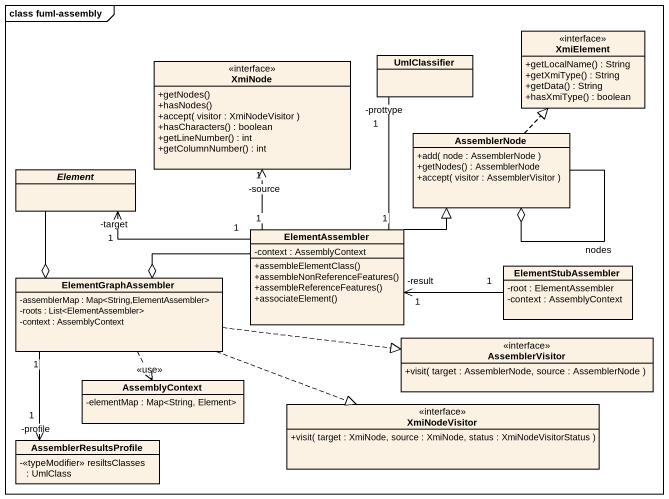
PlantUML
@startuml
mainframe class fuml-assembly
hide circle
hide empty members
skinparam classAttributeIconSize 0
interface XmiElement {
  +getLocalName() : String
  +getXmiType() : String
  +getData() : String
  +hasXmiType() : boolean
}
interface XmiNode {
  +getNodes()
  +hasNodes()
  +accept( visitor : XmiNodeVisitor )
  +hasCharacters() : boolean
  +getLineNumber() : int
  +getColumnNumber() : int
}
class UmlClassifier
class AssemblerNode {
  +add( node : AssemblerNode )
  +getNodes() : AssemblerNode
  +accept( visitor : AssemblerVisitor )
}
abstract class Element
class ElementAssembler {
  -context : AssemblyContext
  +assembleElementClass()
  +assembleNonReferenceFeatures()
  +assembleReferenceFeatures()
  +associateElement()
}
class ElementStubAssembler {
  -root : ElementAssembler
  -context : AssemblyContext
}
class ElementGraphAssembler {
  -assemblerMap : Map<String,ElementAssembler>
  -roots : List<ElementAssembler>
  -context : AssemblyContext
}
interface AssemblerVisitor {
  +visit( target : AssemblerNode, source : AssemblerNode )
}
class AssemblyContext {
  -elementMap : Map<String, Element>
}
interface XmiNodeVisitor {
  +visit( target : XmiNode, source : XmiNode, status : XmiNodeVisitorStatus )
}
class AssemblerResultsProfile {
  -<<typeModifier>> resiltsClasses : UmlClass
}
AssemblerNode .up.|> XmiElement
AssemblerNode o-- AssemblerNode : nodes
ElementAssembler "1" -up-> "-source\n1" XmiNode
ElementAssembler "1" -up- "-prottype\n1" UmlClassifier
ElementAssembler -up-|> AssemblerNode
ElementAssembler "1" -left-> "-target\n1" Element
ElementStubAssembler "1" -left-> "-result\n1" ElementAssembler
ElementGraphAssembler o-up- Element
ElementGraphAssembler o-right- ElementAssembler
ElementGraphAssembler .right.|> AssemblerVisitor
ElementGraphAssembler ..> AssemblyContext : <<use>>
ElementGraphAssembler .right.|> XmiNodeVisitor
ElementGraphAssembler "1" --> "-profile\n1" AssemblerResultsProfile
@enduml
